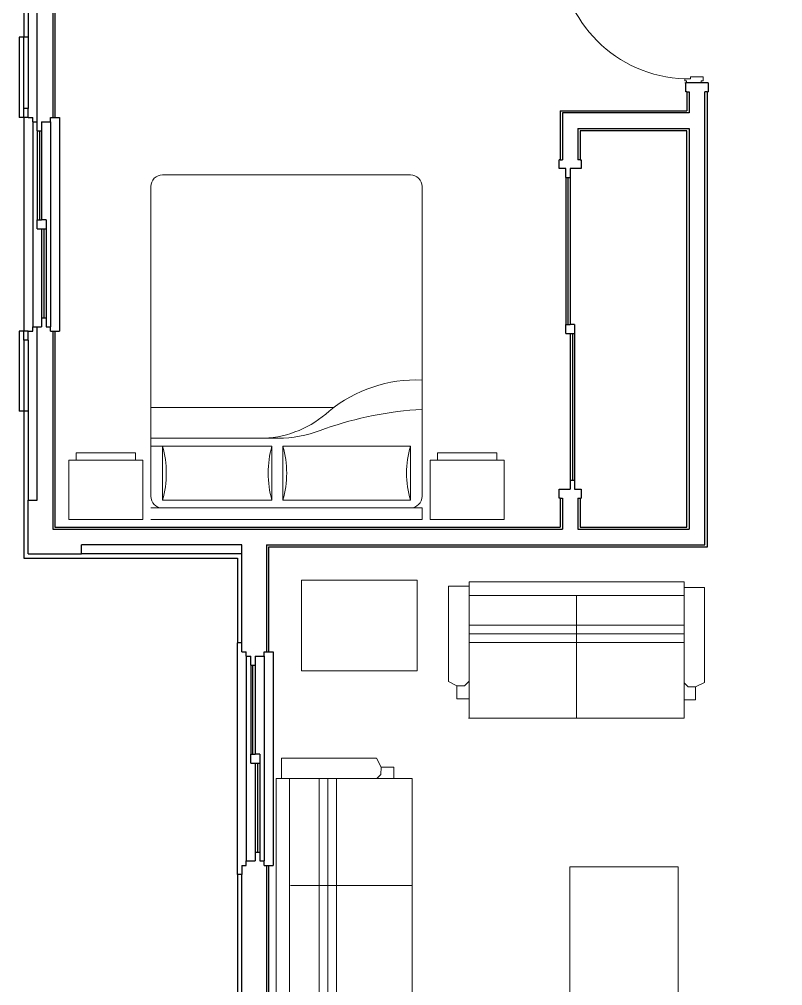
# Model space of a CAD drawing. Header units: inches. Extents: x 984 to 3187, y 1076 to 1711.
# Drawn here: x 983.8 to 1155.3, y 1308.2 to 1525.2 of the extents above; entities that cross this region are included whole.
import ezdxf

# ---------------------------------------------------------------- set-up
doc = ezdxf.new("R2010")
doc.units = ezdxf.units.IN
doc.header["$MEASUREMENT"] = 0
for name, color, linetype, lineweight in [('cutline', 6, 'Continuous', 30), ('inne_gulv', 252, 'Continuous', 9), ('MOBILIARIO', 4, 'Continuous', 9)]:
    doc.layers.add(name, color=color, linetype=linetype, lineweight=lineweight)

# ---------------------------------------------------------------- blocks, each defined once
blk = doc.blocks.new('*U3')
blk.add_lwpolyline([(33.6, 1220.3, -0.396717), (1062.4, 192)], format="xyb")
for points in [[(72, 192), (33.6, 192), (33.6, 1220.3), (72, 1220.3)], [(33.6, 192), (16.8, 192), (16.8, 192), (16.8, 192), (16.8, 192), (16.8, 177), (0, 177), (0, 190.9), (0, 40.9), (0, 55.9), (16.8, 55.9), (16.8, 40.9), (33.6, 40.9), (33.6, 40.9), (50, 40.9), (50, 144), (33.6, 144)], [(1096, 177), (1096, 192), (1096, 192), (1096, 40.9), (1096, 55.9), (1079.2, 55.9), (1079.2, 40.9), (1062.4, 40.9), (1062.4, 40.9), (1046, 40.9), (1046, 144), (1062.4, 144), (1062.4, 192), (1079.2, 192), (1079.2, 177)]]:
    blk.add_lwpolyline(points, close=True)
blk.add_lwpolyline([(33.6, 192), (72, 192)])
blk = doc.blocks.new('BEDASD')
at = {"layer": 'MOBILIARIO'}
for p, q in [((133.395, 12.884), (133.395, 13.2121)), ((133.395, 13.2121), (133.8051, 13.2121)), ((133.8051, 13.2121), (133.8051, 12.884)), ((133.8496, 13.2121), (135.3501, 13.2121)), ((133.8496, 13.1479), (133.8496, 13.2121)), ((135.8047, 13.2121), (135.3946, 13.2121)), ((135.3946, 13.2121), (135.3946, 12.884)), ((135.8047, 12.884), (135.8047, 13.2121)), ((133.8496, 13.1479), (135.3501, 13.1479)), ((134.6199, 13.1051), (133.9138, 13.1051)), ((133.9138, 13.1051), (133.9138, 12.8056)), ((134.6199, 12.8056), (134.6199, 13.1051)), ((135.2859, 13.1051), (134.6798, 13.1051)), ((134.6798, 13.1051), (134.6798, 12.8056)), ((135.2859, 12.8056), (135.2859, 13.1051)), ((133.8496, 11.3702), (133.8496, 13.0837)), ((135.3501, 13.0837), (135.3501, 11.3702)), ((133.8051, 12.884), (133.395, 12.884)), ((133.436, 12.843), (133.436, 12.884)), ((133.8051, 12.884), (133.7641, 12.884)), ((133.7641, 12.884), (133.7641, 12.843)), ((135.3946, 12.884), (135.4356, 12.884)), ((135.3946, 12.884), (135.8047, 12.884)), ((135.4356, 12.884), (135.4356, 12.843)), ((135.7637, 12.843), (135.7637, 12.884)), ((133.7641, 12.843), (133.436, 12.843)), ((135.4356, 12.843), (135.7637, 12.843)), ((133.9138, 12.8056), (134.6199, 12.8056)), ((134.6798, 12.8056), (135.3501, 12.8056)), ((134.6157, 12.7628), (135.3501, 12.7628)), ((134.3417, 12.5916), (135.3501, 12.5916)), ((135.2859, 11.306), (133.9138, 11.306))]:
    blk.add_line(p, q, dxfattribs=at)
for centre, radius, start, end in [((133.9138, 13.0837), 0.0642, 90, 180), ((133.4003, 12.9553), 0.5349, 343.7398, 16.2602), ((135.1334, 12.9553), 0.5349, 163.7398, 196.2602), ((134.1663, 12.9553), 0.5349, 343.7398, 16.2602), ((135.7994, 12.9553), 0.5349, 163.7398, 196.2602), ((135.2859, 13.0837), 0.0642, 0, 90), ((134.7549, 12.1789), 0.5848, 93.1663, 132.0658), ((134.6741, 11.9841), 0.7809, 94.2918, 111.7676), ((133.7337, 14.5725), 1.9736, 273.3665, 289.2534), ((133.8817, 13.196), 0.7561, 267.5673, 309.5461), ((133.9138, 11.3702), 0.0642, 180, 270), ((135.2859, 11.3702), 0.0642, 270, 0)]:
    blk.add_arc(centre, radius, start, end, dxfattribs=at)
blk = doc.blocks.new('mue')
at = {"linetype": 'ByBlock'}
blk.add_line((80.5789, -0.6861), (80.579, -0.6542), dxfattribs=at)
at = {"layer": 'MOBILIARIO'}
for p, q in [((78.6978, -0.6542), (80.579, -0.6542)), ((78.6978, -0.6542), (78.6978, -1.4505)), ((80.5789, -0.6542), (80.5789, -1.4505)), ((78.5783, -0.6791), (78.5783, -1.2363)), ((78.5783, -0.6791), (78.6978, -0.6791)), ((78.6975, -0.7338), (80.5788, -0.7338)), ((80.6984, -0.6865), (80.5789, -0.6865)), ((80.6984, -0.6865), (80.6984, -1.2418)), ((79.3246, -0.736), (79.3246, -1.4505)), ((79.9546, -0.7383), (79.9546, -1.4505)), ((78.6967, -0.9576), (80.578, -0.9576)), ((78.6969, -0.907), (80.5781, -0.907)), ((78.6966, -1.0082), (80.5778, -1.0082)), ((78.5783, -1.2363), (78.6268, -1.2607)), ((78.6704, -1.2609), (78.6978, -1.2337)), ((80.6458, -1.2678), (80.6984, -1.2418)), ((78.6265, -1.3366), (78.6265, -1.2606)), ((78.6268, -1.2607), (78.6704, -1.2609)), ((80.6022, -1.2677), (80.5789, -1.2443)), ((80.6458, -1.2678), (80.6022, -1.2677)), ((80.6458, -1.2678), (80.6458, -1.3434)), ((78.6265, -1.3366), (78.6978, -1.3366)), ((80.5789, -1.3434), (80.6458, -1.3434)), ((78.695, -1.4505), (80.5789, -1.4505))]:
    blk.add_line(p, q, dxfattribs=at)
blk = doc.blocks.new('muegl')
at = {"linetype": 'ByBlock'}
blk.add_line((40.1692, -8.251), (40.1693, -8.2239), dxfattribs=at)
at = {"layer": 'MOBILIARIO'}
for p, q in [((38.9986, -8.2451), (38.9986, -8.7189)), ((38.9986, -8.2451), (39.1003, -8.2451)), ((39.1003, -8.2239), (40.1692, -8.2239)), ((39.1003, -8.2239), (39.1003, -8.9012)), ((40.1692, -8.2239), (40.1692, -8.9012)), ((40.1692, -8.2239), (40.1693, -8.2239)), ((40.1692, -8.2239), (40.1692, -8.9012)), ((40.2708, -8.2514), (40.1692, -8.2514)), ((40.2708, -8.2514), (40.2708, -8.7236)), ((39.1001, -8.2916), (40.1692, -8.2916)), ((39.6334, -8.2935), (39.6334, -8.9012)), ((39.0995, -8.4389), (40.1692, -8.4389)), ((39.0994, -8.4819), (40.1692, -8.4819)), ((39.0992, -8.5249), (40.1692, -8.5249)), ((38.9986, -8.7189), (39.0399, -8.7398)), ((39.077, -8.7399), (39.1003, -8.7167)), ((40.189, -8.7457), (40.1692, -8.7258)), ((40.226, -8.7458), (40.2708, -8.7236)), ((39.0397, -8.8043), (39.0397, -8.7396)), ((39.0399, -8.7398), (39.077, -8.7399)), ((40.226, -8.7458), (40.189, -8.7457)), ((40.226, -8.7458), (40.226, -8.8101)), ((39.0397, -8.8043), (39.1003, -8.8043)), ((40.1692, -8.8101), (40.226, -8.8101)), ((39.0979, -8.9012), (40.1692, -8.9012))]:
    blk.add_line(p, q, dxfattribs=at)
blk = doc.blocks.new('SALASSS')
at = {"layer": 'MOBILIARIO'}
for points in [[(174.5507, 39.5827), (175.0888, 39.5827), (175.0888, 38.8733), (174.5507, 38.8733)], [(176.4235, 37.8991), (176.4235, 37.4488), (175.8488, 37.4488), (175.8488, 37.8991)]]:
    blk.add_lwpolyline(points, close=True, dxfattribs=at)
at = {"layer": 'inne_gulv', "rotation": 180}
blk.add_blockref('muegl', (214.6905, 29.2337), dxfattribs=at)
at = {"layer": 'MOBILIARIO', "xscale": 0.8505063072327065, "yscale": 0.8505063072327065, "zscale": 0.8505063072327065, "rotation": 270}
blk.add_blockref('mue', (177.1063, 106.9671), dxfattribs=at)

msp = doc.modelspace()

# ---------------------------------------------------------------- linework, layer by layer
for p, q in [((984.82, 1554.17), (984.82, 1521.17)), ((991.82, 1547.17), (991.82, 1503.17)), ((987.82, 1502.17), (987.82, 1541.17)), ((984.82, 1521.17), (983.82, 1521.17)), ((983.82, 1521.17), (983.82, 1503.17)), ((985.82, 1521.17), (985.82, 1505.17)), ((1133.82, 1508.92), (1133.82, 1504.67)), ((1138.32, 1508.92), (1138.32, 1406.67)), ((985.82, 1505.17), (984.82, 1505.17)), ((985.82, 1503.17), (985.82, 1505.17)), ((1105.32, 1504.67), (1133.82, 1504.67)), ((1105.32, 1504.67), (1105.32, 1493.67)), ((984.82, 1503.17), (983.82, 1503.17)), ((984.82, 1503.17), (984.82, 1455.17)), ((986.82, 1502.17), (986.82, 1456.17)), ((990.82, 1502.17), (990.82, 1456.17)), ((991.32, 1503.17), (991.82, 1503.17)), ((991.82, 1503.17), (992.82, 1503.17)), ((992.82, 1503.17), (992.82, 1455.17)), ((987.82, 1500.17), (987.82, 1480.17)), ((988.82, 1500.17), (988.82, 1480.17)), ((1109.82, 1500.17), (1109.82, 1493.67)), ((1133.82, 1500.17), (1109.82, 1500.17)), ((1133.82, 1411.17), (1133.82, 1500.17)), ((1106.57, 1489.67), (1106.57, 1456.67)), ((1107.57, 1489.67), (1107.57, 1456.67)), ((988.82, 1478.17), (988.82, 1458.17)), ((989.82, 1478.17), (989.82, 1458.17)), ((983.82, 1455.17), (983.82, 1437.17)), ((984.82, 1455.17), (983.82, 1455.17)), ((985.82, 1453.17), (985.82, 1455.17)), ((987.82, 1417.17), (987.82, 1456.17)), ((991.32, 1455.17), (991.82, 1455.17)), ((991.82, 1455.17), (991.82, 1411.17)), ((991.82, 1455.17), (992.82, 1455.17)), ((1107.57, 1454.67), (1107.57, 1421.67)), ((1108.57, 1454.67), (1108.57, 1421.67)), ((985.82, 1453.17), (984.82, 1453.17)), ((985.82, 1453.17), (985.82, 1437.17)), ((984.82, 1437.17), (983.82, 1437.17)), ((984.82, 1437.17), (984.82, 1404.17)), ((1105.32, 1417.67), (1105.32, 1411.17)), ((1109.82, 1417.67), (1109.82, 1411.17)), ((985.82, 1417.17), (987.82, 1417.17)), ((991.82, 1411.17), (1105.32, 1411.17)), ((1109.82, 1411.17), (1133.82, 1411.17)), ((997.82, 1405.17), (997.82, 1407.17)), ((1033.82, 1407.17), (997.82, 1407.17)), ((1033.82, 1405.17), (1033.82, 1407.17)), ((1039.82, 1406.67), (1039.82, 1383.17)), ((1138.32, 1406.67), (1039.82, 1406.67)), ((984.82, 1404.17), (1032.82, 1404.17)), ((1032.82, 1404.17), (1032.82, 1385.17)), ((1032.82, 1333.17), (1032.82, 1385.17)), ((1033.82, 1385.17), (1032.82, 1385.17)), ((1039.32, 1383.17), (1039.82, 1383.17)), ((1039.82, 1383.17), (1040.82, 1383.17)), ((1040.82, 1383.17), (1040.82, 1335.17)), ((1034.82, 1382.17), (1034.82, 1336.17)), ((1038.82, 1382.17), (1038.82, 1336.17)), ((1035.82, 1380.17), (1035.82, 1360.17)), ((1036.82, 1380.17), (1036.82, 1360.17)), ((1036.82, 1358.17), (1036.82, 1338.17)), ((1037.82, 1358.17), (1037.82, 1338.17)), ((1039.32, 1335.17), (1039.82, 1335.17)), ((1039.82, 1335.17), (1039.82, 1287.17)), ((1039.82, 1335.17), (1040.82, 1335.17)), ((1033.82, 1333.17), (1032.82, 1333.17)), ((1032.82, 1333.17), (1032.82, 1289.17))]:
    msp.add_line(p, q)
at = {"layer": 'cutline'}
for p, q in [((991.32, 1547.67), (991.32, 1503.17)), ((985.82, 1541.17), (985.82, 1521.17)), ((985.82, 1521.17), (984.82, 1521.17)), ((984.82, 1505.17), (984.82, 1521.17)), ((1138.57, 1510.92), (1133.57, 1510.92)), ((1133.57, 1508.92), (1133.57, 1510.92)), ((1138.57, 1510.92), (1138.57, 1508.92)), ((1133.82, 1508.92), (1133.57, 1508.92)), ((1133.82, 1508.92), (1134.32, 1508.92)), ((1134.32, 1508.92), (1134.32, 1504.17)), ((1138.32, 1508.92), (1137.82, 1508.92)), ((1137.82, 1407.17), (1137.82, 1508.92)), ((1138.32, 1508.92), (1138.57, 1508.92)), ((984.82, 1503.17), (984.82, 1505.17)), ((1105.82, 1504.17), (1105.82, 1493.67)), ((1134.32, 1504.17), (1105.82, 1504.17)), ((985.82, 1503.17), (984.82, 1503.17)), ((985.82, 1503.17), (986.82, 1503.17)), ((986.82, 1502.17), (986.82, 1503.17)), ((986.82, 1502.17), (987.82, 1502.17)), ((987.82, 1500.17), (987.82, 1502.17)), ((988.82, 1502.17), (988.82, 1500.17)), ((988.82, 1502.17), (990.82, 1502.17)), ((990.82, 1503.17), (991.32, 1503.17)), ((990.82, 1502.17), (990.82, 1503.17)), ((987.82, 1500.17), (988.32, 1500.17)), ((988.32, 1500.17), (988.82, 1500.17)), ((988.32, 1500.17), (988.32, 1480.17)), ((1109.32, 1500.67), (1134.32, 1500.67)), ((1109.32, 1500.67), (1109.32, 1493.67)), ((1134.32, 1500.67), (1134.32, 1410.67)), ((1105.07, 1491.67), (1105.07, 1493.67)), ((1105.32, 1493.67), (1105.07, 1493.67)), ((1105.32, 1493.67), (1105.82, 1493.67)), ((1109.82, 1493.67), (1109.32, 1493.67)), ((1109.82, 1493.67), (1110.07, 1493.67)), ((1110.07, 1493.67), (1110.07, 1491.67)), ((1106.57, 1491.67), (1105.07, 1491.67)), ((1106.57, 1489.67), (1106.57, 1491.67)), ((1110.07, 1491.67), (1107.57, 1491.67)), ((1107.57, 1491.67), (1107.57, 1489.67)), ((1106.57, 1489.67), (1107.07, 1489.67)), ((1107.07, 1489.67), (1107.57, 1489.67)), ((1107.07, 1489.67), (1107.07, 1456.67)), ((987.82, 1480.17), (988.32, 1480.17)), ((987.82, 1478.17), (987.82, 1480.17)), ((988.32, 1480.17), (988.82, 1480.17)), ((989.82, 1480.17), (988.82, 1480.17)), ((989.82, 1480.17), (989.82, 1478.17)), ((987.82, 1478.17), (988.82, 1478.17)), ((988.82, 1478.17), (989.32, 1478.17)), ((989.32, 1478.17), (989.82, 1478.17)), ((989.32, 1478.17), (989.32, 1458.17)), ((988.82, 1458.17), (989.32, 1458.17)), ((988.82, 1458.17), (988.82, 1456.17)), ((989.32, 1458.17), (989.82, 1458.17)), ((989.82, 1458.17), (989.82, 1456.17)), ((1106.57, 1454.67), (1106.57, 1456.67)), ((1106.57, 1456.67), (1107.07, 1456.67)), ((1107.07, 1456.67), (1107.57, 1456.67)), ((1108.57, 1456.67), (1107.57, 1456.67)), ((1108.57, 1456.67), (1108.57, 1454.67)), ((984.82, 1453.17), (984.82, 1455.17)), ((985.82, 1455.17), (984.82, 1455.17)), ((985.82, 1455.17), (986.82, 1455.17)), ((986.82, 1455.17), (986.82, 1456.17)), ((986.82, 1456.17), (987.82, 1456.17)), ((987.82, 1456.17), (988.82, 1456.17)), ((989.82, 1456.17), (990.82, 1456.17)), ((990.82, 1455.17), (990.82, 1456.17)), ((990.82, 1455.17), (991.32, 1455.17)), ((991.32, 1455.17), (991.32, 1410.67)), ((1106.57, 1454.67), (1107.57, 1454.67)), ((1107.57, 1454.67), (1108.07, 1454.67)), ((1108.07, 1454.67), (1108.57, 1454.67)), ((1108.07, 1454.67), (1108.07, 1421.67)), ((984.82, 1453.17), (984.82, 1437.17)), ((985.82, 1437.17), (984.82, 1437.17)), ((985.82, 1437.17), (985.82, 1417.17)), ((1107.57, 1421.67), (1108.07, 1421.67)), ((1107.57, 1421.67), (1107.57, 1419.67)), ((1108.07, 1421.67), (1108.57, 1421.67)), ((1108.57, 1421.67), (1108.57, 1419.67)), ((1105.07, 1419.67), (1107.57, 1419.67)), ((1105.07, 1417.67), (1105.07, 1419.67)), ((1108.57, 1419.67), (1110.07, 1419.67)), ((1110.07, 1419.67), (1110.07, 1417.67)), ((1105.32, 1417.67), (1105.07, 1417.67)), ((1105.32, 1417.67), (1105.82, 1417.67)), ((1105.82, 1417.67), (1105.82, 1410.67)), ((1109.32, 1417.67), (1109.82, 1417.67)), ((1109.32, 1417.67), (1109.32, 1410.67)), ((1109.82, 1417.67), (1110.07, 1417.67)), ((985.82, 1405.17), (985.82, 1417.17)), ((991.32, 1410.67), (1105.82, 1410.67)), ((1109.32, 1410.67), (1134.32, 1410.67)), ((1039.32, 1407.17), (1137.82, 1407.17)), ((1039.32, 1407.17), (1039.32, 1383.17)), ((985.82, 1405.17), (997.82, 1405.17)), ((1033.82, 1405.17), (997.82, 1405.17)), ((1033.82, 1385.17), (1033.82, 1405.17)), ((1033.82, 1383.17), (1033.82, 1385.17)), ((1033.82, 1383.17), (1034.82, 1383.17)), ((1034.82, 1382.17), (1034.82, 1383.17)), ((1038.82, 1383.17), (1039.32, 1383.17)), ((1038.82, 1382.17), (1038.82, 1383.17)), ((1034.82, 1382.17), (1035.82, 1382.17)), ((1035.82, 1380.17), (1035.82, 1382.17)), ((1036.82, 1382.17), (1036.82, 1380.17)), ((1036.82, 1382.17), (1038.82, 1382.17)), ((1035.82, 1380.17), (1036.32, 1380.17)), ((1036.32, 1380.17), (1036.82, 1380.17)), ((1036.32, 1360.17), (1036.32, 1380.17)), ((1035.82, 1358.17), (1035.82, 1360.17)), ((1035.82, 1360.17), (1036.32, 1360.17)), ((1036.32, 1360.17), (1036.82, 1360.17)), ((1037.82, 1360.17), (1036.82, 1360.17)), ((1037.82, 1360.17), (1037.82, 1358.17)), ((1035.82, 1358.17), (1036.82, 1358.17)), ((1036.82, 1358.17), (1037.32, 1358.17)), ((1037.32, 1358.17), (1037.82, 1358.17)), ((1037.32, 1358.17), (1037.32, 1338.17)), ((1036.82, 1338.17), (1037.32, 1338.17)), ((1036.82, 1338.17), (1036.82, 1336.17)), ((1037.32, 1338.17), (1037.82, 1338.17)), ((1037.82, 1338.17), (1037.82, 1336.17)), ((1033.82, 1335.17), (1033.82, 1333.17)), ((1033.82, 1335.17), (1034.82, 1335.17)), ((1034.82, 1335.17), (1034.82, 1336.17)), ((1034.82, 1336.17), (1036.82, 1336.17)), ((1037.82, 1336.17), (1038.82, 1336.17)), ((1038.82, 1335.17), (1038.82, 1336.17)), ((1038.82, 1335.17), (1039.32, 1335.17)), ((1039.32, 1335.17), (1039.32, 1287.17)), ((1033.82, 1289.17), (1033.82, 1333.17))]:
    msp.add_line(p, q, dxfattribs=at)
at = {"layer": 'inne_gulv'}
msp.add_lwpolyline([(1032.82, 1674.17), (1326.82, 1674.17), (1326.82, 1140.17), (1032.82, 1140.17), (1032.82, 1404.17), (984.82, 1404.17), (984.82, 1556.24), (1032.82, 1555.67), (1032.82, 1674.17)], dxfattribs=at)

# ---------------------------------------------------------------- block references
for name, p, xscale, yscale, zscale, rotation in [('*U3', (1138.57, 1540.92), -0.02737264828164394, 0.02737264828164394, 0.02737264828164394, 90), ('BEDASD', (6509.35, 1949.34), 40.605652447241, 40.605652447241, 40.605652447241, 180), ('SALASSS', (9022.01, 3092.03), 45.20262764016773, 45.20262764016773, 45.20262764016773, 180)]:
    msp.add_blockref(name, p, dxfattribs=dict(at, xscale=xscale, yscale=yscale, zscale=zscale, rotation=rotation))

doc.saveas('drawing.dxf')
